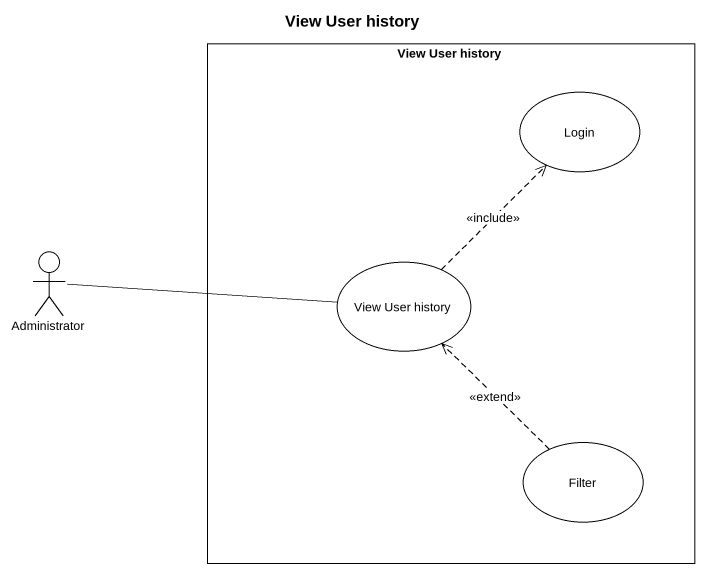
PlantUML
@startuml
title View User history
rectangle "View User history" as View_User_history {
  usecase Login
  usecase "View User history" as View_User_history_2
  usecase Filter
}
actor Administrator
Administrator -right- View_User_history_2
View_User_history_2 .up.> Login : <<include>>
Filter .up.> View_User_history_2 : <<extend>>
@enduml
